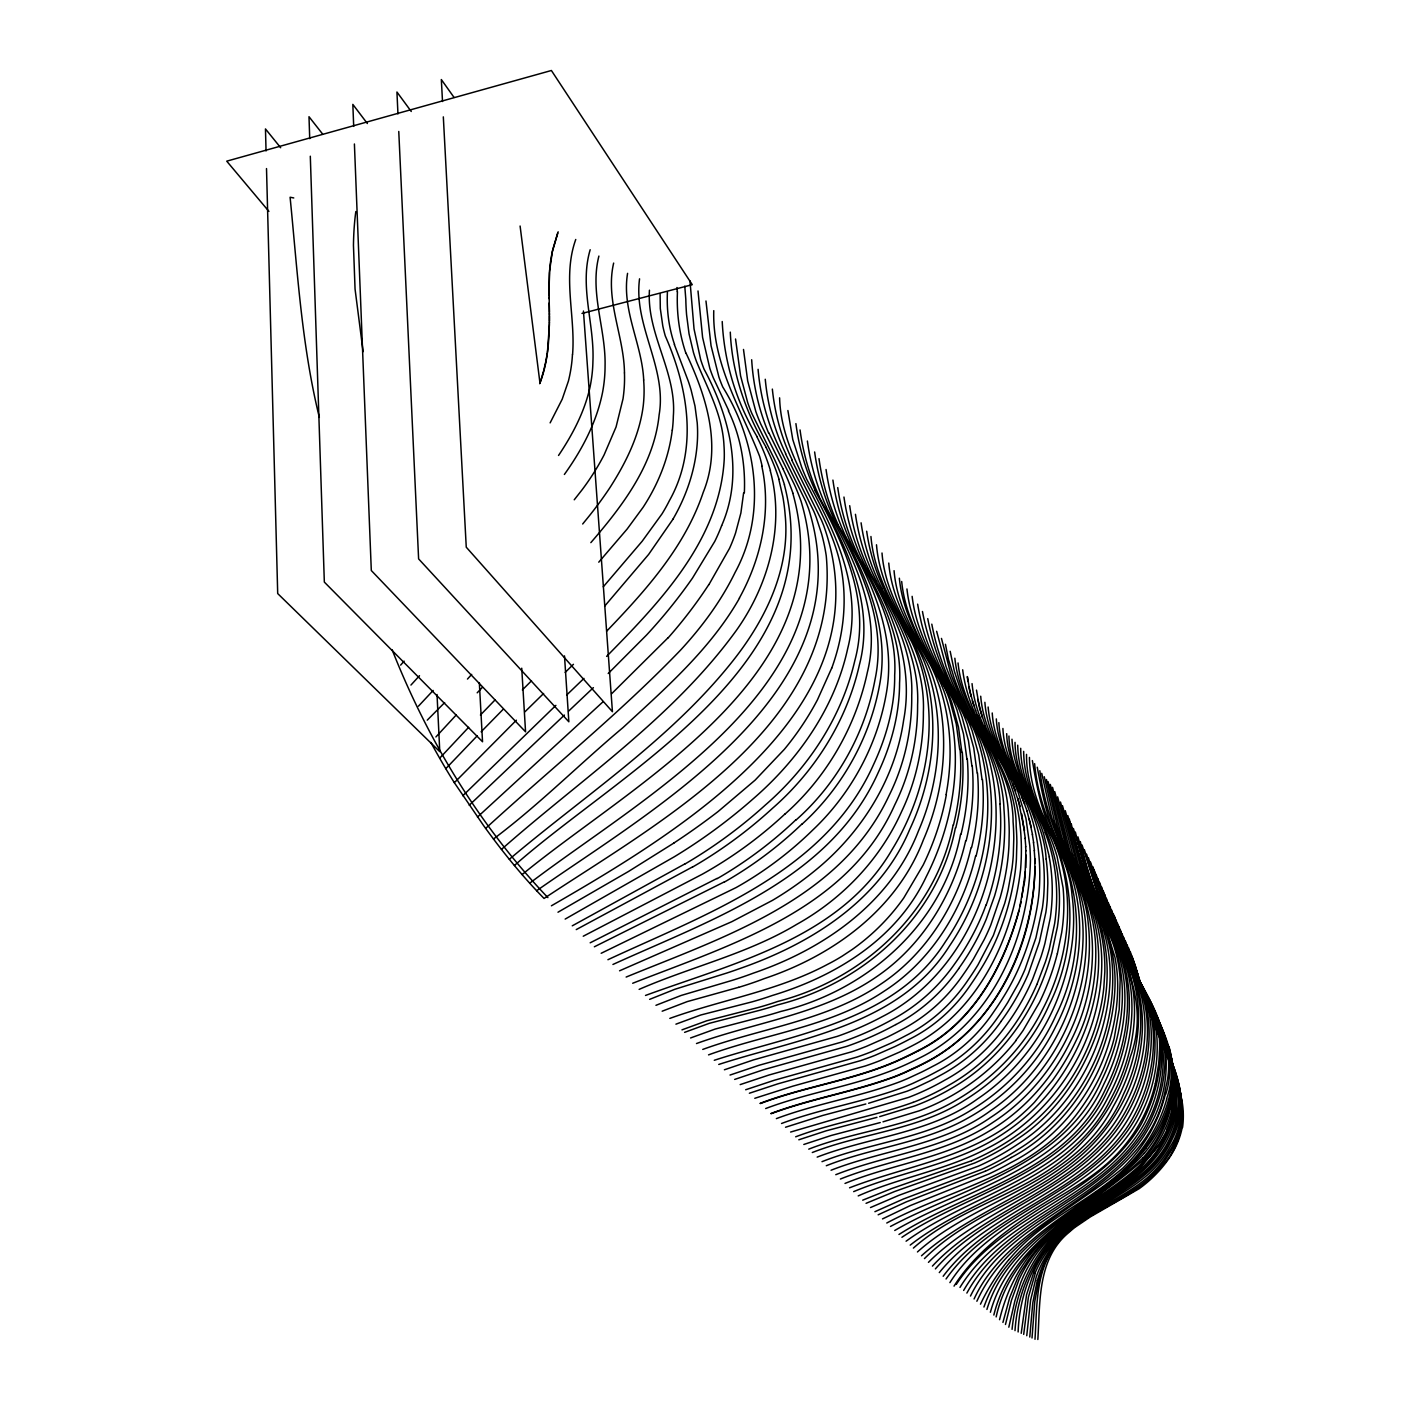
<?xml version="1.0" encoding="UTF-8"?>
<svg xmlns="http://www.w3.org/2000/svg" width="1410" height="1410" viewBox="0 0 1410 1410"><rect width="100%" height="100%" fill="white"/><g stroke="black" fill="none" stroke-linecap="round" stroke-linejoin="round"><path stroke-width="1.5" d="M549.477 320.881L549.459 315.734M549.477 321.744L549.459 323.472M549.442 324.335L547.433 352.2M660.109 294.232L660.303 308.508L662.77 325.851A204.503 165.287 -31.7 0 0 665.291 335.95C687.992 387.715 698.585 448.821 669.362 500.709A153.69 124.344 -38.7 0 1 662.013 513.875L642.167 541.246L603.286 586.789M1025.81 867.643L1025.74 850.671M649.446 290.196C646.485 333.976 676.765 372.064 673.346 416.091A167.208 134.567 -38.8 0 1 672.306 430.191M572.583 354.333C575.597 316.051 562.29 276.818 575.756 239.471M1037.831 1339.5C1040.245 1302.646 1037.108 1258.372 1068.991 1232.375A105.292 100.322 -45.1 0 1 1074.843 1227.423L1090.318 1216.9L1139.157 1188.683A123.428 114.192 -38.2 0 0 1150.507 1179.465C1165.612 1165.629 1178.302 1147.952 1182.179 1127.506M1034.993 1339.306C1036.791 1312.023 1035.645 1283.259 1047.701 1258.002A68.35 64.772 -45.1 0 1 1050.873 1252.221C1071.036 1219.227 1110.463 1208.159 1140.267 1186.533A112.465 104.199 -38.2 0 0 1160.553 1167.462C1191.45 1136.848 1185.211 1091.164 1167.956 1055.949M1032.014 1338.002L1034.799 1301.324L1038.923 1279.628M549.442 272.359L549.054 295.307M549.512 271.513L552.332 251.667L558.166 231.804M1029.758 1337.033L1032.79 1302.893L1037.266 1280.474M1025.37 871.574L1021.845 897.253M1018.126 1331.974C1019.624 1290.767 1036.632 1249.436 1070.313 1224.373C1102.779 1196.367 1148.498 1181.263 1168.573 1140.849A98.013 90.874 -38.1 0 0 1177.262 1114.764C1182.585 1086.969 1172.221 1059.333 1160.042 1034.781M1026.744 1335.711L1030.622 1300.055L1036.28 1276.79A105.873 100.833 -45.2 0 1 1058.011 1239.972C1082.88 1210.785 1120.968 1198.659 1149.115 1173.508A99.793 92.567 -38.1 0 0 1157.892 1164.413A101.978 94.558 -38.1 0 0 1170.141 1146.876C1187.608 1119.258 1182.514 1084.872 1169.436 1056.813C1153.063 1023.078 1140.179 987.811 1130.291 951.644M743.599 493.024L740.885 512.993L735.597 532.892A157.18 128.803 -38.5 0 1 729.481 548.455L708.913 584.621M1021.21 1333.314L1026.551 1294.821L1034.499 1270.022A95.439 90.733 -45.7 0 1 1038.677 1261.738L1042.536 1255.411A125.913 120.203 -45.7 0 1 1062.805 1231.811C1093.42 1201.743 1138.575 1188.93 1163.303 1152.552A98.083 90.963 -38.1 0 0 1175.587 1127.013C1184.788 1100.435 1177.068 1071.97 1165.7 1047.436M1023.695 1334.406L1028.401 1297.182L1035.31 1273.071M1015.006 1330.635C1017.826 1286.925 1038.412 1244.307 1075.248 1219.527C1107.167 1194.852 1147.987 1177.385 1167.128 1139.703A99.687 92.39 -38.1 0 0 1176.663 1110.269L1177.385 1088.449L1172.556 1064.832L1166.158 1047.33L1143.721 997.769L1125.48 941.193M1012.063 1329.348C1016.24 1286.361 1036.685 1244.237 1073.186 1219.809C1102.444 1198.271 1137.077 1181.88 1158.28 1151.212A100.163 92.796 -38.2 0 0 1163.92 1142.17A103.265 95.633 -38.2 0 0 1175.482 1109.723L1176.61 1087.092L1171.728 1062.558L1161.946 1035.24L1141.783 993.38L1123.752 937.438M639.558 278.81C633.301 325.587 667.194 367.64 659.122 414.875C654.134 464.648 622.445 506.031 590.843 542.639M547.309 353.082L545.899 361.066M627.573 273.346C621.493 310.006 641.991 343.846 643.7 379.977M1171.34 1093.226C1178.531 1061.413 1164.272 1030.921 1150.014 1003.427M545.723 361.947L543.855 369.966M1005.471 1324.484L1011.463 1300.302L1018.937 1279.786A133.034 127.006 -46.6 0 1 1043.647 1242.651C1069.714 1213.71 1106.198 1197.672 1135.244 1172.309A150.429 138.339 -38.6 0 0 1141.148 1166.828L1159.866 1144.092A98.013 90.786 -38 0 0 1166.088 1132.776A103.706 95.986 -38.2 0 0 1175.834 1089.525A97.96 90.716 -37.9 0 0 1175.411 1080.606L1169.013 1051.437A259.969 238.167 -44.9 0 0 1163.814 1037.707L1160.078 1029.089M1008.82 1327.198L1014.918 1300.76L1020.399 1283.541A124.256 118.51 -46.2 0 1 1041.726 1247.057C1074.349 1207.119 1128.846 1192.032 1158.174 1148.85A99.81 92.461 -38.1 0 0 1164.907 1137.5A103.582 95.898 -38.2 0 0 1175.993 1097.755L1174.988 1076.746L1168.837 1053.464M1155.442 1083.338L1158.544 1064.638A182.172 166.38 -40.4 0 0 1159.39 1052.195C1161.54 1024.347 1149.961 998.157 1136.037 974.804M613.65 263.071C604.996 300.224 624.048 335.968 624.471 372.945M1019.941 905.907L1024.806 880.245L1025.828 854.848M1021.14 901.854C1006.705 960.915 975.262 1022.25 918.65 1050.309A362.582 312.826 -38.6 0 1 904.339 1057.429C858.602 1079.496 807.366 1085.418 760.113 1103.343M598.898 256.056C589.521 292.734 605.912 329.041 605.066 365.842A168.319 133.597 -39.2 0 1 602.616 392.068C596.994 420.691 583.44 447.146 566.873 470.922A250.099 196.448 -39.8 0 1 564.37 474.465M1002.933 1322.421L1009.683 1297.676L1018.143 1276.843A114.51 109.011 -47.1 0 1 1022.109 1269.599L1027.626 1261.086A162.115 155.347 -47.3 0 1 1046.414 1239.055M1165.682 1094.442C1176.68 1060.955 1163.761 1027.203 1147.617 998.033M1170.617 1106.145C1174.988 1089.542 1175.535 1071.723 1170.582 1055.173M1057.394 953.583L1061.695 932.504A198.175 176.127 -39.9 0 0 1063.069 887.736L1057.147 856.786A216.647 192.324 -40.5 0 0 1049.34 834.914C1034.376 799.188 1004.59 768.873 1002.915 728.476M965.691 840.73C953.213 895.139 922.087 946.357 875.222 977.659C821.748 1014.142 756.024 1022.021 696.487 1043.541M971.102 847.533C958.641 901.695 927.798 952.86 881.038 983.951C827.74 1020.417 762.087 1027.872 702.744 1049.428M953.125 824.973C935.87 912.816 862.92 979.492 777.879 1001.417A328.847 280.096 -39.4 0 1 757.505 1007.709L706.762 1020.787L681.964 1029.864M955.398 827.846C938.143 916.659 863.678 983.246 777.809 1004.837A333.042 283.674 -39.3 0 1 759.99 1010.212L709.371 1023.308L684.608 1032.349M960.562 834.315C943.272 923.938 867.538 990.49 780.858 1011.446A359.056 305.265 -38.9 0 1 765.63 1015.887L715.24 1029.036L690.565 1037.971M975.561 856.064C962.748 910.014 931.305 960.827 884.193 991.159C831.442 1026.498 766.917 1033.565 708.543 1054.874M1170.617 1109.265C1179.306 1082.122 1172.344 1053.411 1160.501 1028.472M1019.078 910.49C1004.043 966.537 972.777 1023.995 918.862 1050.556M1166.528 1098.989C1181.809 1056.936 1157.575 1017.227 1138.91 981.219M590.173 249.729C579.246 286.653 594.562 324.053 592.923 361.383A163.296 129.368 -39.2 0 1 589.874 387.82C584.304 412.266 572.442 434.791 558.536 455.465M543.625 370.848L541.299 378.867M999.549 1319.689C1007.004 1289.092 1021.704 1259.888 1045.321 1238.614A267.442 259.916 -50.7 0 1 1052.706 1231.723C1079.055 1206.731 1112.296 1190.639 1138.945 1166.088A114.545 105.838 -38.4 0 0 1173.349 1103.131L1175.059 1088.643L1174.53 1074.367A102.014 94.382 -38 0 0 1173.12 1066.013L1170.564 1056.231M996.147 1316.922C1012.838 1240.87 1089.066 1208.211 1141.783 1161.17A116.995 108.059 -38.6 0 0 1170.265 1109.194M541.017 379.766L539.836 383.326M539.695 383.714C554.201 346.578 547.256 306.446 549.812 267.794A168.9 134.69 -34 0 1 552.896 249.147L557.62 233.285M993.838 1315.054C1012.468 1238.385 1091.358 1208.017 1142.84 1157.945M721.638 525.648C744.374 473.707 729.622 416.62 704.013 369.067A211.712 172.143 -31.1 0 1 700.594 359.374L694.037 328.953L689.984 280.854M990.384 1312.269C1011.693 1234.437 1094.671 1207.788 1144.409 1153.133M986.013 904.973L984.286 909.591A225.741 197.118 -40.6 0 1 954.729 963.806C938.461 987.123 916.8 1006.546 891.684 1019.871A282.793 245.04 -39.4 0 1 842.44 1041.849L758.933 1065.308L730.027 1075.054M831.706 668.093L817.465 699.783A255.756 212.804 -39.8 0 1 784.348 749.345L755.143 780.1L718.113 811.525A584.798 464.701 -39.7 0 1 674.05 842.898M986.912 1309.449C1010.899 1230.648 1098.443 1207.824 1145.977 1148.304M1036.914 984.427L1045.321 962.166A267.548 235.558 -41.3 0 0 1049.269 948.912L1054.645 923.532A206.635 183.194 -40.2 0 0 1045.18 832.605M983.933 1307.035C1007.181 1240.201 1075.83 1213.058 1125.057 1169.806C1157.61 1139.245 1181.21 1092.151 1169.101 1046.995M976.866 1301.254C1005.594 1237.892 1072.516 1210.238 1122.871 1168.097A147.997 135.924 -39.3 0 0 1165.277 1094.371M974.081 1298.98C1015.923 1208.053 1148.198 1193.618 1165.788 1087.269C1174.724 1054.521 1161.329 1022.373 1145.502 994.314C1125.303 957.69 1109.265 918.915 1097.967 878.641M970.485 1296.037C1008.432 1218.91 1107.062 1201.866 1148.427 1128.441C1173.314 1087.075 1171.745 1034.411 1145.942 993.927M550.129 422.877L562.202 399.206L568.406 381.105A159.788 126.142 -39.3 0 0 572.46 354.351M739.492 598.175C710.481 649.111 665.643 688.221 623.061 727.525C579.351 764.167 539.149 804.74 493.482 839.003M673.204 518.898L648.635 554.412L604.626 606.177M954.041 1286.131C973.534 1255.253 1002.862 1232.446 1033.178 1212.864A462.286 452.381 -78.7 0 1 1044.405 1205.673C1071.653 1188.965 1100.646 1173.543 1121.743 1148.903A145.688 133.58 -39.3 0 0 1155.336 1083.338M966.872 1293.076C1006.899 1219.632 1100.117 1201.144 1144.215 1132.124C1167.163 1093.508 1173.86 1042.536 1150.137 1002.704M963.647 1290.432C1006.934 1215.085 1107.872 1198.623 1148.022 1121.567C1169.648 1079.39 1168.59 1027.537 1142.787 987.476M959.981 1287.418C1004.731 1214.31 1103.554 1198.341 1144.691 1123.03C1165.383 1082.704 1169.613 1031.803 1145.043 992.164M949.899 1282.607C997.822 1207.348 1104.999 1193.759 1142.928 1110.252C1162.598 1068.586 1163.038 1017.086 1137.5 977.782M1053.393 1247.762C1075.601 1215.596 1115.38 1204.845 1144.973 1181.615A99.617 92.443 -38.1 0 0 1154.79 1172.556A102.507 95.087 -38.2 0 0 1168.396 1155.107C1202.36 1106.991 1164.836 1055.385 1148.745 1009.084M958.712 968.617C942.567 991.953 921.012 1011.428 895.843 1024.577M1001.047 1021.474C985.326 1043.735 964.634 1062.417 940.558 1075.231A278.863 244.547 -39.4 0 1 929.842 1080.941L916.518 1087.269A220.788 195.126 -40 0 1 906.859 1091.287L868.613 1103.255M956.28 1284.387C1002.51 1213.658 1098.46 1197.495 1141.113 1124.352C1161.399 1086.599 1168.819 1038.342 1148.568 999.056M946.057 1278.976C997.346 1206.026 1104.841 1190.921 1141.747 1105.599C1160.166 1064.321 1160.465 1014.072 1136.019 975.156M574.24 499.792L581.872 490.081A213.262 169.006 -39.5 0 0 604.115 454.866L616.064 426.966L623.009 398.854A169.059 134.673 -39.1 0 0 624.454 372.945M582.683 523.991L587.635 517.911A326.538 255.774 -40 0 0 609.913 487.666C625.881 462.709 639.576 435.32 643.26 405.587A161.198 128.997 -38.9 0 0 643.63 380.013M943.167 1276.262C992.429 1210.503 1084.361 1193.829 1129.216 1124.122C1150.049 1090.318 1159.002 1048.247 1149.961 1009.26A119.022 109.081 -38 0 0 1147.458 1000.871L1136.742 976.918M1008.926 1259.606L1014.759 1252.979A175.087 167.631 -49.4 0 1 1023.66 1243.955C1052.618 1216.266 1089.842 1199.469 1119.84 1173.085A146.552 134.655 -39.2 0 0 1166.757 1099.042M400.634 665.115L404.124 661.149M598.757 562.185L627.133 529.05L643.066 507.353A178.964 143.855 -39 0 0 672.253 430.191M939.289 1272.595C991.776 1208 1086.511 1191.097 1129.304 1117.143C1148.515 1083.497 1156.834 1042.554 1147.405 1004.555A123.463 113.064 -38.2 0 0 1144.849 996.147L1132.124 968.617M471.698 674.385L467.468 679.074M668.093 637.725L611.57 693.79M419.493 675.707L410.945 685.066M435.901 736.954L456.294 714.905M433.17 690.442L418.435 706.198M439.673 758.192L468.631 727.331M935.376 1268.894C989.855 1206.608 1084.096 1189.282 1126.572 1114.852C1146.259 1080.518 1155.037 1038.606 1144.849 999.813A128.398 117.471 -38.4 0 0 1142.206 991.406A140.595 128.557 -38.9 0 0 1140.302 986.454C1116.103 939.977 1091.393 893.411 1080.307 841.541M445.789 768.679L477.303 735.738M477.179 692.821L482.449 687.287M480.422 715.029L495.298 699.677M785.546 453.844L813.923 511.548A268.111 222.639 -40.4 0 1 816.214 517.329L821.642 534.002A239.735 199.356 -39.9 0 1 826.26 555.945C841.558 723.947 661.554 820.514 544.066 898.452A849.102 242.044 73.9 0 1 501.466 849.437A900.743 254.047 73.7 0 1 483.542 825.502L454.355 782.691L516.395 720.193M481.127 731.808L502.965 709.53M606.793 631.046C645.815 590.402 685.048 546.745 703.237 492.319C722.255 445.56 706.322 396.316 686.088 353.258M427.265 720.14L444.661 702.603M932.415 1266.11C989.362 1204.633 1086.053 1186.885 1126.854 1109.035C1145.731 1073.979 1153.768 1031.538 1141.906 992.852A131.87 120.573 -38.5 0 0 1140.214 987.828M522.37 689.931L531.482 680.818M462.797 795.751L555.892 705.37M606.617 656.39C660.25 601.841 719.964 539.748 724.246 458.867A163.014 132.663 -38.5 0 0 723.982 445.525C722.59 415.633 707.961 389.107 696.716 362.106A213.826 173.624 -31.1 0 1 693.456 352.482L689.049 333.87L686.582 314.712A338.717 275.62 -28.7 0 1 685.806 299.237L684.766 286.107M1060.602 1235.424C1086.916 1207.947 1124.334 1195.151 1151.512 1168.819A95.686 88.795 -38 0 0 1159.584 1159.725A99.652 92.408 -38.1 0 0 1172.521 1138.416C1187.079 1109.776 1179.412 1076.676 1166.299 1049.216C1149.978 1015.782 1136.883 980.884 1127.207 944.947M524.978 711.75L543.608 693.491M1046.361 1239.002C1073.362 1211.049 1109.247 1194.323 1137.993 1168.502M573.447 664.304L565.146 672.447M917.452 1251.957C977.888 1197.601 1073.186 1184.418 1113.072 1106.815C1136.495 1065.96 1147.352 1014.883 1129.974 969.728A169.958 154.712 -40 0 0 1125.726 959.946C1103.025 919.831 1086.158 876.897 1075.354 832.041M928.45 1262.355C987.282 1203.047 1084.008 1185.246 1124.228 1106.656C1143.105 1071.917 1150.807 1030.023 1140.249 991.459A131.553 120.185 -38.5 0 0 1137.535 983.034A148.649 135.695 -39.2 0 0 1134.891 976.407C1107.925 928.097 1081.893 878.871 1071.283 823.792M583.969 678.404L566.82 694.883M469.23 805.269L564.423 715.064M608.203 673.539L646.467 635.117A428.693 338.03 -40.3 0 0 692.522 578.047L714.764 541.405A171.438 139.837 -38.7 0 0 721.638 525.648M802.308 823.916C841.84 787.943 869.424 738.787 879.329 686.282C890.644 628.578 865.722 573.958 838.139 524.978M593.399 687.657L568.565 711.169M924.466 1258.584C962.977 1220.179 1015.923 1202.801 1059.862 1172.098A215.889 195.303 -39.9 0 0 1082.263 1154.402C1128.088 1113.6 1153.873 1047.101 1137.5 986.647A135.677 123.833 -38.6 0 0 1134.715 978.205M795.804 820.215C836.976 783.925 865.123 733.411 875.028 679.514C887.401 621.493 860.223 567.261 833.469 517.84M784.894 814.152C826.63 777.262 855.799 726.661 867.379 672.235C882.008 613.315 853.226 557.796 826.366 507.441M602.704 702.074L477.479 817.06M921.505 1255.781C985.061 1198.288 1087.886 1180.628 1123.47 1094.283C1140.972 1057.429 1147.194 1013.543 1132.618 974.645A196.325 178.629 -41.1 0 0 1125.268 958.342L1118.271 945.07M913.38 1248.097C964.035 1202.941 1037.513 1191.891 1083.796 1140.408C1106.251 1117.178 1121.814 1087.797 1130.362 1056.742C1153.521 993.803 1113.019 940.153 1088.326 886.044A320.423 287.146 -20.7 0 1 1084.219 874.641L1067.811 815.614M485.639 828.41C550.534 768.996 619.413 713.654 680.484 650.186C702.039 626.851 721.18 600.977 735.139 572.354C767.146 513.469 756.976 442.176 722.713 386.904A213.086 173.853 -30.8 0 1 718.906 377.034L711.045 345.679L705.969 300.982M501.466 849.402C581.396 778.831 672.729 718.095 736.09 630.781C768.644 585.256 785.159 525.771 770.265 470.781M910.208 1245.118C974.645 1194.728 1070.384 1179.465 1110.111 1100.276C1131.666 1060.902 1141.941 1013.103 1128.423 969.322A132.311 120.484 -38.4 0 0 1125.374 960.915L1116.773 943.149M509.327 859.307C584.709 795.504 669.133 740.444 731.473 662.629C764.731 621.193 790.605 569.517 785.159 514.932A238.501 196.096 -39.7 0 0 782.814 496.567L778.813 479.277M514.421 865.493C623.238 769.226 831.089 663.74 784.365 484.793M906.084 1241.205C972.407 1193.071 1068.145 1177.015 1107.996 1097.438C1129.71 1057.306 1139.245 1008.696 1125.603 964.334A130.161 118.44 -38.3 0 0 1122.501 955.927L1113.759 938.143M522.123 874.588C635.082 781.581 843.568 674.332 792.79 493.165M529.737 883.206C646.08 794.57 855.218 682.757 801.127 501.466A292.029 241.163 -40.9 0 0 794.077 483.93L768.943 433.011M901.924 1237.275C971.226 1190.957 1069.555 1173.455 1107.802 1090.388C1127.894 1050.415 1136.337 1002.721 1122.642 959.346A132.699 120.643 -38.3 0 0 1119.487 950.922L1109.758 931.534M536.646 890.715C656.514 806.626 865.458 690.23 808.688 509.028A271.39 224.807 -40.5 0 0 805.48 500.867L779.254 447.481A317.585 261.767 -28 0 1 758.087 369.332M898.963 1234.473C969.216 1189.723 1067.44 1172.274 1105.528 1089.049C1126.22 1048.494 1134.645 999.849 1120.545 955.804A134.303 122.035 -38.4 0 0 1117.355 947.361L1107.52 927.956M674.068 842.933L628.508 871.468L557.99 912.217M894.733 1230.489C967.419 1188.225 1066.207 1168.784 1103.854 1084.131C1124.158 1043.382 1131.913 994.649 1117.566 950.728A136.682 124.08 -38.5 0 0 1114.288 942.303L1083.638 879.399A313.478 280.625 -21.2 0 1 1078.157 864.207L1062.47 805.621M551.398 905.802C679.32 831.812 888.459 707.15 823.687 525.56A277.77 231.064 -40.6 0 0 821.325 519.814L791.803 460.153M1011.358 1157.487C1073.451 1124.264 1112.649 1055.826 1115.01 986.119A164.935 149.09 -39.4 0 0 1114.341 967.084A168.195 151.998 -39.6 0 0 1108.401 937.826A164.071 148.297 -39.4 0 0 1101.774 920.695L1073.239 868.542A253.183 226.164 -23.8 0 1 1068.005 857.262L1057.659 827.229L1046.449 779.536M890.486 1226.453C965.497 1186.603 1065.096 1165.365 1102.179 1079.161C1121.99 1038.218 1129.375 989.397 1114.57 945.634A141.035 127.905 -38.6 0 0 1111.221 937.192L1098.46 912.957M685.26 863.696L572.266 925.824M692.504 866.938L576.249 929.595M717.038 878.412L590.173 942.814M724.282 881.902L594.35 946.797M565.163 919.091L674.191 856.839A452.363 366.917 -40 0 0 752.817 799.135C798.236 759.937 834.861 707.802 847.692 648.547C863.273 588.146 834.632 531.112 806.837 479.506A399.982 331.456 -25.9 0 1 801.726 467.362L792.773 439.532L787.89 410.521M886.767 1223.016C952.067 1188.084 1034.887 1173.878 1080.201 1109.441A204.203 184.199 -40.7 0 0 1104.435 1066.736L1110.675 1050.415A179.863 162.714 -40.2 0 0 1114.235 1038.077L1119.205 1009.56L1120.157 980.161A152.703 138.339 -39 0 0 1114.182 946.974A145.195 131.606 -38.8 0 0 1109.229 934.019L1085.77 889.322L1076.517 868.895A309.548 276.554 -21.6 0 1 1069.644 849.86L1054.768 791.68M882.519 1218.91L910.508 1205.497L988.939 1173.966A276.413 246.627 -39.7 0 0 1010.794 1162.668C1074.173 1130.344 1115.345 1061.853 1117.619 991.248A169.852 153.602 -39.6 0 0 1114.975 957.408L1106.357 929.278L1092.803 903.493M583.246 936.222L702.303 874.2A354.703 293.227 -40 0 0 784.841 814.099M878.166 1214.803L906.348 1201.849L985.185 1171.252M874.905 1211.701L903.228 1199.082L982.329 1169.137A251.72 225.106 -40 0 0 1018.496 1149.168C1082.739 1109.67 1120.844 1030.569 1111.292 955.716A171.526 154.906 -39.7 0 0 1099.465 916.747L1091.005 900.514M601.171 953.283L736.073 887.595A307.856 257.448 -39.9 0 0 812.883 829.908C850.424 794.394 876.544 746.771 885.85 695.923C896.83 639.47 874.077 585.115 846.106 537.386M607.922 959.716C707.009 913.592 825.308 872.12 873.477 764.713C886.538 736.778 894.962 706.304 894.68 675.302C897.359 629.442 875.416 588.428 853.966 549.688A326.098 274.192 -26.7 0 1 832.905 480.087M612.927 964.475C711.874 919.355 830.402 879.523 878.324 772.327C891.384 744.445 899.527 713.989 899.562 683.074C902.259 637.426 881.003 596.236 859.272 557.778M870.499 1207.542L898.998 1195.292L978.469 1166.105A240.493 215.237 -40.1 0 0 1018.038 1144.056C1073.856 1108.313 1108.56 1043.03 1110.146 977.112A170.751 154.078 -39.6 0 0 1109.212 958.007A176.109 158.854 -39.8 0 0 1100.611 921.646A174.206 157.144 -39.7 0 0 1096.363 911.442L1075.707 872.561A287.217 256.356 -22.6 0 1 1061.977 838.122L1048.106 781.634M619.572 970.803L731.755 921.717L772.363 900.426A294.267 247.807 -39.8 0 0 815.368 870.305C861.298 832.922 895.139 779.36 903.616 720.281C914.033 665.449 893.147 612.046 865.088 565.939M626.146 977.059C724.088 936.892 840.36 899.721 888.952 795.786C904.462 764.802 912.129 730.045 911.724 695.43C913.557 650.821 891.702 611.358 870.781 573.747A299.061 252.672 -27 0 1 849.701 505.697M632.685 983.264C730.891 944.682 847.604 910.243 894.715 804.934C910.067 774.019 917.751 739.457 917.593 704.982C919.672 659.792 897.976 619.484 876.456 581.502M639.135 989.379C691.182 966.696 747.582 953.918 796.65 924.414C842.369 898.91 880.192 859.377 901.66 811.455C916.394 780.594 923.532 746.313 923.374 712.173C925.224 667.141 903.634 626.957 882.043 589.168M645.516 995.442C734.575 962.783 841.012 937.985 892.336 849.19C928.626 789.97 941.951 713.337 914.508 647.965A237.938 203.498 -40.2 0 0 911.829 642.114L887.577 596.765M649.658 999.355L674.932 989.256L726.608 973.094A385.018 322.925 -39.1 0 0 739.598 968.635C810.027 944.171 879.928 900.972 909.697 829.468C935.306 774.936 941.809 709.107 918.121 652.76A246.891 211.288 -40.5 0 0 914.508 645.004C896.214 610.583 874.2 576.443 870.939 536.505M655.95 1005.312L681.136 995.46L732.654 980.232A350.879 296.065 -39.4 0 0 753.381 973.129C823.828 949.177 890.785 902.664 918.404 831.054C941.563 777.65 946.039 714.429 923.603 660.056A229.143 196.519 -40.1 0 0 920.941 654.24C902.788 619.325 879.646 585.238 876.491 544.789M866.057 1203.329L894.733 1191.485L974.592 1163.038A230.852 206.741 -40.2 0 0 1017.597 1138.928C1054.486 1114.746 1080.606 1077.117 1095.711 1036.139A192.024 172.848 -40.2 0 0 1101.968 930.529M662.171 1011.199L687.269 1001.593L738.646 987.317M675.919 1024.171L700.823 1014.988L751.777 1001.928A306.939 261.784 -39.7 0 0 772.239 995.513C835.636 976.355 896.813 938.884 926.07 877.055C954.552 820.92 965.233 753.451 944.594 692.927A190.949 164.776 -39.2 0 0 940.435 682.493C922.722 646.274 897.394 612.169 894.063 570.662M862.708 1200.174L891.525 1188.612L971.666 1160.73M669.821 1018.408C722.008 999.567 777.915 990.948 827.441 964.422A171.227 148.702 -40.2 0 0 842.264 956.086L851.869 949.723A187.777 162.714 -40.2 0 0 903.792 897.906L923.215 864.947A267.9 229.689 -40.9 0 0 946.357 794.605M858.214 1195.909C895.103 1179.553 935.2 1172.027 972.107 1155.707A226.869 203.04 -40.1 0 0 986.965 1148.498C1055.491 1114.094 1101.633 1039.47 1101.792 962.818A180.498 162.379 -39.8 0 0 1100.611 943.59A186.296 167.526 -40 0 0 1087.48 896.672C1063.246 855.165 1038.8 812.794 1034.64 763.638M853.667 1191.626C903.669 1170.705 959.805 1163.796 1005.207 1132.406A181.15 163.031 -40.5 0 0 1055.314 1084.396C1088.872 1038.747 1107.044 979.545 1094.883 923.233A191.672 172.143 -40.2 0 0 1084.202 891.226C1061.941 854.125 1045.621 813.905 1039.822 770.724M845.013 1183.431C892.019 1164.272 944.171 1158.227 988.181 1131.684C1023.625 1111.133 1051.666 1079.161 1069.873 1042.66C1100.787 984.092 1101.404 908.71 1062.928 853.314M714.288 1060.285C795.857 1033.777 895.385 1021.052 945.493 941.598C985.343 882.907 999.655 805.533 977.042 737.553A175.615 152.985 -38.9 0 0 972.935 727.348L953.618 691.429M840.378 1179.042C890.873 1158.826 947.59 1153.398 993.398 1122.078C1030.516 1097.896 1058.663 1061.307 1074.966 1020.311C1087.022 989.467 1091.939 955.592 1088.168 922.651C1082.757 861.087 1025.634 817.536 1026.533 754.385M849.56 1187.802C908.34 1164.942 976.037 1156.976 1024.101 1112.331A159.735 144.102 -40.5 0 0 1034.447 1102.303L1052.495 1080.395A242.661 216.417 -41 0 0 1076.094 1040.615C1090.476 1011.64 1096.645 978.981 1095.693 946.744A179.475 161.198 -39.7 0 0 1094.09 929.683L1093.032 923.409A190.526 170.98 -40.1 0 0 1082.598 889.358C1061.818 844.026 1024.083 803.841 1023.66 751.389M718.747 1064.462C800.087 1038.077 899.421 1025.528 949.335 946.216C989.15 887.718 1003.268 810.503 980.831 742.735A176.038 153.514 -38.9 0 0 976.725 732.565L957.443 696.716M835.777 1174.689C886.872 1154.42 944.471 1149.626 990.578 1117.478C1027.855 1093.261 1056.019 1056.513 1071.864 1015.165C1083.832 984.215 1088.908 950.287 1084.96 917.258C1082.087 893.64 1073.362 871.098 1061.289 850.723C1044.105 823.669 1037.513 791.733 1032.367 760.572M831.054 1170.23C883.806 1149.591 943.625 1145.272 990.455 1110.798C1027.026 1086.017 1054.222 1049.005 1069.485 1007.762C1081.629 974.874 1086.581 938.743 1080.483 904.039C1072.358 846.053 1018.637 805.004 1017.72 745.185M826.295 1165.735C872.931 1147.158 924.819 1142.964 968.793 1117.548C1005.806 1096.716 1036.879 1065.061 1055.579 1026.797C1086.105 968.37 1090.053 893.711 1053.217 836.994M821.995 1161.664C871.151 1142.276 926.335 1138.575 971.719 1109.758C1008.414 1087.515 1038.483 1054.363 1056.037 1015.13C1087.533 952.014 1082.845 873.707 1041.073 816.267M817.165 1157.116C870.146 1136.619 930.318 1133.305 977.482 1098.954C1014.847 1073.838 1043.647 1036.755 1059.157 994.543C1070.913 963.118 1076.711 928.855 1072.023 895.403C1067.758 837.417 1014.495 797.179 1011.992 739.21M724.405 1069.785L753.416 1059.932L837.293 1036.368A283.199 245.093 -39.4 0 0 882.378 1016.592C941.052 986.7 979.104 925.753 991.547 862.285C997.681 830.19 997.98 796.721 990.349 764.854C983.457 733.729 962.219 708.877 951.027 679.479A422.648 363.762 -22.2 0 1 945.987 666.401L936.645 631.31M913.151 1102.338C874.729 1116.297 833.927 1122.325 795.663 1136.812M812.301 1152.516C862.215 1133.005 918.404 1129.956 964.299 1100.399C1001.276 1077.716 1031.803 1044.281 1049.357 1004.484C1080.43 941.809 1076.57 864.171 1035.451 806.802M808.741 1149.15C856.557 1130.397 909.996 1127.313 954.887 1100.946C991.812 1079.725 1023.272 1048.335 1042.272 1010.036C1073.045 951.75 1078.668 877.743 1043.083 820.074M734.663 1079.426L763.48 1069.749L846.705 1046.379A284.238 246.486 -39.3 0 0 895.826 1024.541M740.179 1084.607L768.891 1075.037L851.781 1051.772A268.429 233.531 -39.5 0 0 866.709 1046.238L886.573 1037.443A304.86 263.952 -39.2 0 0 900.778 1030.146C926 1017.227 947.485 997.734 963.418 974.328A251.632 219.431 -40.8 0 0 973.446 959.047L984.198 939.589A216.047 189.293 -40.5 0 0 990.772 925.083L1000.219 897.412A257.977 224.86 -41.1 0 0 1007.48 862.18A234.976 205.331 -40.6 0 0 1008.961 845.048L1009.225 832.341A275.743 240.017 -41.5 0 0 1008.538 815.597C1007.339 781.774 993.098 750.631 975.561 722.343A362.053 313.267 -23.4 0 1 960.756 690.477L954.341 671.195L950.164 651.297M745.661 1089.754L774.249 1080.271L856.804 1057.112A260.374 227.028 -39.6 0 0 871.662 1051.648L891.437 1042.942A318.801 275.814 -39 0 0 905.696 1035.698C930.953 1022.955 952.367 1003.444 968.088 979.985A264.816 230.782 -41 0 0 978.011 964.775L993.345 935.464L1004.695 903.387A281.947 245.34 -41.5 0 0 1008.08 890.027L1012.01 868.243A222.463 194.862 -40.4 0 0 1013.279 855.412L1013.79 838.527A276.695 241.11 -41.6 0 0 1013.085 821.818C1013.05 760.889 960.933 717.637 954.852 658.223M803.806 1144.479L831.16 1135.491L880.245 1122.554M749.38 1093.243L777.897 1083.832L860.223 1060.743A255.333 222.956 -39.6 0 0 875.046 1055.332L894.768 1046.661A328.882 284.379 -38.9 0 0 909.027 1039.452C934.319 1026.868 955.68 1007.339 971.261 983.828A275.232 239.718 -41.1 0 0 981.096 968.67C999.126 939.465 1010.318 906.295 1015.112 872.367A215.871 189.363 -40.3 0 0 1016.398 859.571L1016.874 842.722A277.453 241.974 -41.6 0 0 1016.169 826.066C1016.275 765.225 963.964 722.237 958.042 662.947M798.818 1139.791L826.295 1130.785L876.949 1117.337M790.605 1132.054L908.569 1097.385A230.165 203.357 -39.9 0 0 944.859 1080.113C968.67 1067.211 989.168 1048.635 1005.118 1026.797A221.229 195.708 -40.6 0 0 1032.666 979.051L1041.003 956.72A276.642 243.066 -41.5 0 0 1044.916 943.431L1050.274 917.963A209.702 185.679 -40.2 0 0 1049.199 856.998M754.773 1098.302L792.737 1086.193L865.176 1066.013A248.037 217.052 -39.7 0 0 879.928 1060.655L899.562 1052.072A345.52 298.444 -38.8 0 0 913.856 1044.898C977.835 1011.693 1012.433 939.025 1020.558 869.811C1023.889 829.82 1017.615 787.961 995.795 753.645C980.461 727.736 966.361 700.065 962.678 669.785M785.529 1127.242L822.647 1115.486L865.828 1103.995M781.528 1123.488C821.695 1108.366 864.559 1101.986 904.674 1086.793A230.412 203.199 -39.9 0 0 912.904 1083.338L926.282 1077.046A298.039 260.48 -39.2 0 0 937.139 1071.353C961.514 1058.716 982.277 1039.84 997.839 1017.28A254.417 223.661 -41 0 0 1007.745 1002.422L1018.425 983.475A213.544 188.746 -40.5 0 0 1024.999 969.34L1035.927 937.809L1042.395 907.934A194.774 172.373 -39.9 0 0 1043.788 895.368C1045.903 864.295 1041.602 832.358 1028.419 803.964C1012.221 770.882 987.599 740.356 984.885 702.303M760.36 1103.572C807.595 1085.647 858.831 1079.725 904.55 1057.676A363.445 313.531 -38.6 0 0 918.862 1050.556M776.364 1118.623C816.707 1103.484 859.695 1096.892 900.003 1081.717A238.378 209.79 -39.8 0 0 908.269 1078.28L921.682 1072.041A327.296 284.644 -39 0 0 932.75 1066.33C957.461 1053.922 978.364 1034.817 993.715 1011.869A277.224 242.714 -41.2 0 0 1003.479 996.976C1021.404 968.247 1032.684 935.623 1037.919 902.241A193.258 170.857 -39.8 0 0 1039.293 889.639C1041.267 858.478 1037.284 826.401 1024.065 797.884C1007.657 764.943 983.687 734.187 980.708 696.223M770.917 1113.495C811.455 1098.337 854.566 1091.534 895.068 1076.376A250.081 219.519 -39.6 0 0 903.352 1072.957L916.853 1066.736A360.978 312.192 -38.6 0 0 928.097 1061.043C996.923 1024.312 1033.371 942.691 1035.028 866.974M771.147 1113.724C811.684 1098.566 854.777 1091.763 895.279 1076.606A252.02 221.176 -39.6 0 0 903.581 1073.186L917.064 1066.982A357.065 308.966 -38.7 0 0 928.309 1061.272C999.179 1022.955 1037.037 937.262 1034.781 858.708M765.665 1108.542C812.706 1090.758 863.678 1084.748 909.274 1063.017A366.018 316.016 -38.6 0 0 924.29 1055.579C993.592 1018.672 1029.124 935.658 1030.428 859.765A272.553 238.643 -41.6 0 0 1029.793 845.771L1025.934 818.417L1018.09 792.208A179.828 158.449 -39.1 0 0 1012.539 779.906C995.583 749.556 975.385 719.188 972.054 683.621M879.699 1116.614L914.579 1105.969A211.888 187.971 -40.1 0 0 951.873 1088.15C989.785 1066.383 1019.553 1031.803 1037.619 992.182A248.336 219.29 -41 0 0 1051.948 952.349L1057.377 927.022A201.648 178.964 -40 0 0 1058.663 882.114L1057.729 874.182A210.883 187.036 -40.3 0 0 1045.145 829.08C1030.005 793.46 1000.818 762.916 998.879 722.643M581.995 313.443L692.257 284.679L551.398 70.5L226.728 161.163L268.905 211.394M882.995 1121.831L919.109 1110.851A199.603 177.537 -40.3 0 0 1015.87 1040.774M293.756 197.946L290.09 197.241C297.439 270.914 301.652 345.256 319.347 417.43M547.891 897.624C480.123 826.489 428.146 741.008 392.139 649.781M280.678 147.733L265.468 128.927L266.049 150.958M322.537 133.95L309.001 116.713L309.724 138.656M367.358 123.534L352.835 104.393L353.699 126.389M411.244 111.478L396.933 92.02L397.955 113.928M454.02 97.396L441.33 79.542L442.511 101.502M1070.966 866.498C1051.102 836.941 1043.594 801.638 1037.249 767.199M1072.129 868.348L1086.088 891.966M1034.217 804.705C1021.615 783.749 1009.313 761.1 1008.943 736.02M1039.311 813.359L1040.598 815.544M1004.184 763.621L1007.057 768.468M1050.697 832.623L1051.966 834.808M1006.846 768.186L1009.701 773.05M1080.025 881.497L1069.908 863.114A227.169 202.934 -24.8 0 1 1064.673 851.816L1054.627 822.012L1044.246 776.716M1061.677 851.147C1044.88 822.576 1029.688 791.274 1029.441 757.417M1050.327 831.918C1035.24 806.397 1020.805 778.69 1020.699 748.305M1041.884 817.747C1026.885 791.433 1007.392 765.207 1006.705 733.676M997.857 755.654L992.376 746.154M997.645 755.372L1003.162 764.89M1001.558 759.038L1004.396 763.903M1091.516 901.342L1087.639 894.539M1080.465 882.501L1090.741 902.083A179.511 161.621 -39.8 0 1 1097.421 919.39A184.71 166.257 -40 0 1 1104.823 971.966L1103.818 987.67A220.119 197.435 -41 0 1 1102.197 999.619C1092.715 1053.288 1062.135 1103.73 1017.28 1135.05A224.807 201.401 -40.2 0 1 971.649 1160.712M1009.507 772.768L1012.327 777.65M995.196 751.054L990.243 742.312M1000.324 759.972L1005.753 769.56M1038.43 811.684C1026.11 790.534 1015.2 767.34 1015.024 742.365M1097.773 912.094L1082.157 882.96L1070.913 856.734A300.418 268.341 -22 0 1 1065.889 841.417L1052.53 787.326M1090.741 899.862L1079.003 877.901A310.059 276.677 -21.7 0 1 1065.096 843.621M1106.11 925.013L1107.114 926.811M1105.228 924.449L1089.93 896.372L1079.725 874.2A312.35 279.268 -21.4 0 1 1072.798 855.2M1109.282 930.071L1095.834 904.85L1086.035 882.73A315.84 282.899 -21 0 1 1081.258 869.441L1065.273 810.697M1001.752 759.32L992.763 742.665M1113.6 937.174C1091.34 901.008 1079.637 860.012 1069.326 819.192M1116.579 941.598L1117.548 943.361M1114.358 937.967C1094.231 904.198 1083.99 865.987 1073.415 828.463M1114.587 938.972L1116.491 942.162M1114.534 938.602L1095.993 907L1082.157 877.584A313.425 280.414 -21.2 0 1 1075.953 860.488L1060.479 802.008M1012.116 777.368L1014.883 782.303M948.683 684.59L968.071 720.616A177.537 154.448 -38.9 0 1 972.177 730.856L978.646 754.632L982.047 779.624M1121.479 950.023C1100.505 915.09 1088.732 875.874 1077.945 836.853M1115.574 940.752L1116.42 942.321M1125.515 956.738L1103.043 910.508L1082.052 845.013M1121.443 950.463L1129.058 965.11A176.391 160.722 -40.3 0 1 1134.733 978.205M1126.449 958.042L1104.189 911.424L1084.343 849.631M1126.273 958.43L1131.172 966.837M1149.767 1003.973C1125.233 955.592 1098.901 907.635 1086.634 854.196M1131.366 966.379L1138.082 979.897M1127.224 960.192L1133.851 971.702M988.181 738.47L990.455 742.612M1134.133 971.102L1135.05 972.847M1133.235 969.886L1124.193 948.93L1111.626 910.067M1135.103 973.393L1111.468 924.872L1090.529 862.092M1133.023 969.851L1136.319 976.284M1138.487 978.804L1115.944 933.878L1098.055 882.572M1136.901 976.355L1124.951 951.468L1109.881 906.242M1137.324 977.007L1138.24 978.734M1005.541 769.278L1008.238 774.301M1139.139 980.479C1149.714 1019.113 1168.414 1054.909 1180.434 1092.997M1136.601 976.055L1121.532 943.519L1106.533 898.769M1014.671 782.021L1017.35 786.991M1132.459 967.965L1114.764 930.23L1096.011 874.2M1138.399 979.509L1139.562 981.924M1136.055 975.191L1137.782 978.505M1139.209 981.519L1146.259 995.16M1148.022 1001.805L1121.056 943.854L1101.51 886.872M1147.141 1000.113C1130.573 969.34 1118.271 936.416 1108.383 902.929M1140.567 983.457L1144.902 992.252M1140.196 982.946L1141.36 985.361M1139.298 981.219L1140.461 983.651M997.24 751.178L988.815 734.293M1148.269 1000.025L1168.925 1047.665M1148.057 1003.004L1160.025 1028.049M986.189 734.592L988.392 738.752M1141.871 985.713L1147.141 996.888M1143.14 988.798L1112.666 926.194L1092.785 866.586M1135.473 974.645L1133.781 971.349M1136.372 976.619L1121.391 944.171L1108.877 908.886M1150.119 1007.727L1131.384 967.366L1114.517 916.43M1147.617 998.192L1120.703 943.449L1099.659 882.537M1150.965 1009.401L1159.232 1026.321M1152.657 1015.059L1134.38 974.856L1117.795 923.867M1153.028 1016.786L1153.873 1018.461M1146.665 995.724L1148.004 998.615M1154.349 1018.39L1160.06 1030.164M1147.546 997.469L1149.732 1002.087M984.233 730.68L986.383 734.874M1133.023 970.045L1119.558 938.972L1103.325 891.173M1008.027 774.002L1010.6 779.096M1017.139 786.727L1019.677 791.768M757.011 436.571C736.179 401.621 724.176 362.229 722.22 321.515M1113.354 913.874L1132.847 971.067L1158.121 1022.215L1169.489 1050.626L1173.49 1072.746L1171.41 1097.914A121.542 112.113 -38.5 0 1 1144.409 1153.133M1159.919 1033.794L1136.337 980.038L1118.958 926.599M766.282 447.552C745.802 412.284 732.019 373.209 730.292 332.125M984.444 730.979L980.567 722.784M782.902 468.596L760.924 424.41A263.141 216.347 -29.3 0 1 755.813 411.508L747.688 380.964L743.493 349.451M1165.524 1047.542L1146.594 1003.973L1128.599 947.961M982.558 727.049L977.201 714.764M728.741 410.627L713.407 378.039A211.218 172.038 -31 0 1 709.794 368.239L702.585 337.36L698.003 290.971M1019.483 791.486L1024.717 803.894M1010.388 778.813L1015.676 791.292M1131.12 966.238L1108.842 920.007L1088.326 857.597M1162.651 1037.971L1139.351 987.952L1120.474 930.195M819.175 496.954C846.899 548.155 875.116 605.101 859.36 664.974C846.899 720.475 815.191 771.006 772.468 808.335A379.325 311.839 -40 0 1 692.557 867.062M1159.725 1026.727L1170.37 1054.98M1167.727 1054.416L1150.066 1012.644M814.645 490.01C842.827 542.074 871.38 599.99 854.777 660.814C841.788 716.95 808.67 767.428 765.383 805.004A398.889 326.644 -40 0 1 685.313 863.784M1133.111 971.508L1136.196 977.994A158.907 145.124 -39.7 0 1 1140.232 987.828M1162.704 1036.949L1171.005 1059.298L1174.971 1077.205A99.546 92.161 -38 0 1 1175.446 1082.457A104.164 96.391 -38.2 0 1 1166.916 1129.163M1169.242 1060.197L1150.102 1012.856L1132.494 957.654M1170.124 1060.937L1170.829 1062.611M985.237 725.798L989.009 734.592M979.034 719.082L975.438 710.147M1171.322 1062.787C1184.03 1090.741 1187.132 1124.933 1169.137 1151.6A102.331 94.911 -38.1 0 1 1156.112 1169.084A99.757 92.567 -38.1 0 1 1146.753 1178.161C1117.725 1202.201 1078.791 1213.569 1055.35 1244.413A102.049 97.149 -44.9 0 0 1037.408 1280.509M1021.668 796.35L1027.203 811.367M1012.591 783.696L1020.258 806.502M1168.784 1053.658L1140.602 990.93L1122.096 933.861M1147.458 1005.506L1149.89 1012.274M939.554 686.247L936.187 677.329A211.659 182.172 -39.7 0 0 930.247 664.462C912.288 632.596 891.843 600.484 888.758 563.066M985.431 726.079L979.562 708.261L976.495 690.107M1146.189 1001.928L1148.586 1008.661M975.632 710.446L972.301 700.77M1147.317 1005.03L1139.086 980.338M1146.066 1001.4L1131.543 955.099M674.368 344.586L688.098 380.682A269.751 216.858 -40.4 0 1 691.094 389.988L694.989 406.045L697.21 422.753A172.901 139.801 -38.8 0 1 697.509 438.157A180.092 145.53 -38.9 0 1 673.134 518.88M1170.177 1055.914C1153.75 1010.036 1126.608 968.441 1116.226 920.184M973.993 705.775L969.763 691.217L967.471 676.888M1108.894 907.864L1104.735 894.522M1094.054 869.741L1096.733 878.289M1072.816 855.2L1057.641 796.861M1137.87 975.896L1138.98 979.545M1065.114 843.621L1050.291 784.418M1140.038 982.065L1134.891 964.334M1138.064 975.879L1133.728 961.038M982.329 717.408L977.782 699.448M1101.88 930.547L1099.818 923.374A175.245 157.92 -39.7 0 0 1093.173 906.101L1066.506 857.668A209.667 187.23 -25.4 0 1 1061.272 846.335L1051.455 816.69L1041.743 773.35M1027.009 811.085L1031.098 826.789M1017.949 798.536L1024.488 830.402M971.155 696.328L968.934 686.688M1029.124 818.716L1032.525 834.702M1049.357 856.963L1043.682 833.997A199.868 177.008 -39.9 0 0 1036.086 814.627C1020.258 781.351 994.491 751.23 992.235 712.984M1021.792 814.063L1025.282 838.58M941.457 638.413L950.604 673.257A374.849 323.595 -23.3 0 0 966.978 710.217C984.497 738.734 998.967 769.983 1000.113 804.017M945.44 644.282L948.437 659.369L954.429 678.95A366.142 316.439 -23.4 0 0 970.908 715.751C988.392 744.18 1002.792 775.359 1003.973 809.305A257.255 224.031 -41.1 0 1 994.526 896.09L986.26 919.161A229.072 200.132 -40.6 0 1 958.659 968.582M363.11 351.654L355.056 289.085L353.452 245.428A251.72 78.467 74.7 0 1 355.831 211.535M912.129 596.342C916.8 636.844 939.836 671.089 957.848 706.516A181.749 157.638 -39 0 1 961.972 716.826L968.476 740.761L971.895 765.93M1046.149 859.06C1042.871 802.484 992.711 762.916 988.128 707.009M906.947 588.957C911.212 629.759 934.918 663.951 952.843 699.607A183.952 159.312 -39 0 1 956.985 709.953L963.506 733.976L966.925 759.214M1032.332 834.42L1033.653 842.722M901.695 581.502C905.59 622.586 929.948 656.76 947.802 692.645A186.384 161.181 -39.1 0 1 951.944 703.026L958.483 727.119L961.902 752.447M899.368 578.206C903.087 619.431 927.762 653.57 945.564 689.561A187.777 162.273 -39.1 0 1 949.706 699.959L956.28 724.088L959.681 749.45M967.26 676.571L967.912 681.506M520.096 226.023L539.96 382.974M882.008 553.002C885.004 593.962 909.38 627.926 927.286 663.405A215.642 185.292 -39.7 0 1 929.031 667.283A199.903 171.879 -39.3 0 1 932.856 677.011C950.816 729.939 945.44 789.089 923.338 839.972C896.883 909.38 833.01 955.663 764.432 978.558A330.627 280.167 -39.5 0 1 738.646 987.353M996.324 718.906C998.298 757.276 1024.717 787.15 1040.333 820.567A207.076 183.564 -40.2 0 1 1045.374 832.534M1033.442 842.457L1034.464 850.829M779.607 397.832C781.369 461.863 831.407 509.768 841.682 571.297A212.135 177.448 -39.3 0 1 831.759 668.093M735.544 338.999L740.567 375.8L747.705 402.608A240.722 197.594 -29.9 0 0 751.847 413.465L773.755 457.757A284.379 233.796 -40.7 0 1 784.471 484.74M977.148 773.033L973.746 747.952L967.278 724.105A179.634 156.052 -38.9 0 0 963.153 713.83C947.573 682.563 927.339 652.971 920.36 618.091A258.841 222.692 -26.8 0 1 917.646 604.15M713.76 310.641C712.191 363.939 740.973 408.706 759.567 456.17A196.73 161.322 -39 0 1 762.158 466.234M676.941 287.534L677.258 291.676M583.44 311.028L612.433 711.715L466.252 547.186L443.322 116.871M564.493 655.879L568.847 721.797L418.611 558.889L398.766 131.465M1034.253 850.547L1035.152 863.114M1025.088 838.298L1025.793 846.793M521.735 668.199L525.56 731.825L371.306 570.521L354.404 143.979M479.329 682.634L482.537 741.766L324.335 582.083L310.306 156.21M437.029 694.513L439.779 751.653L277.7 593.557L266.508 168.565M1025.581 846.511L1025.934 850.953M549.23 302.956L549.424 312.315M549.089 297.017L549.125 298.708M549.424 313.179L549.459 314.888M454.355 782.709A485.657 149.83 75 0 1 430.896 742.453M761.841 466.34A208.627 170.945 -39.2 0 1 739.351 598.104M1039.117 1279.663A99.317 94.523 -44.7 0 1 1053.182 1247.639M1180.135 1093.085A90.733 84.406 -38.2 0 1 1182.549 1127.524M1035.081 1272.983A111.513 106.279 -45.5 0 1 1060.743 1235.583M1167.357 1129.34A115.92 107.089 -38.3 0 1 1137.799 1168.291M1171.551 1093.243A125.754 115.902 -38.6 0 1 1145.889 1148.234M1170.37 1106.11A118.616 109.486 -38.6 0 1 1142.946 1158.015M980.479 1304.197A203.622 195.726 -49.9 0 1 1008.89 1259.571M1011.34 1157.451A261.114 233.32 -39.9 0 1 985.202 1171.305M1015.641 1040.598A186.596 166.274 -40.3 0 0 1023.096 1030.463L1039.487 1002.334A245.076 216.717 -41 0 0 1057.341 953.565M1000.994 1021.422A227.715 201.066 -40.7 0 0 1028.419 973.64L1039.364 942.144L1045.867 912.358A196.607 174.1 -39.9 0 0 1047.26 899.809L1047.824 883.33A228.931 202.124 -40.7 0 0 1046.149 859.06M913.169 1102.373A218.021 193.135 -40.1 0 0 949.159 1085.048C974.645 1070.701 996.482 1050.309 1013.296 1026.427A216.805 192.095 -40.6 0 0 1036.879 984.427M957.372 696.751A339.581 292.892 -24.4 0 1 931.798 624.154M999.937 804.053A257.184 223.749 -41.1 0 1 986.189 905.026M977.482 772.962A254.382 220.066 -40.9 0 1 971.596 847.586M982.47 779.536A256.126 221.828 -40.9 0 1 976.072 856.117M948.877 684.467A318.484 274.139 -25.2 0 1 922.457 611.499M953.671 691.393A329.041 283.569 -24.8 0 1 927.745 618.62M962.307 752.376A258.365 222.498 -40.8 0 1 955.768 827.882M967.313 759.144A256.514 221.247 -40.8 0 1 961.003 834.367M972.248 765.859A255.439 220.647 -40.9 0 1 966.15 840.801M939.518 686.265A250.786 215.395 -40.6 0 1 946.092 794.588M960.069 749.38A258.982 222.886 -40.8 0 1 953.442 825.026M876.632 581.413A290.055 245.463 -27.2 0 1 855.447 514.315M882.255 589.045A281.313 238.431 -27.3 0 1 861.087 522.81M887.807 596.641A273.258 231.945 -27.4 0 1 866.674 531.235M859.342 557.726A320.44 269.821 -26.7 0 1 837.734 487.596M865.229 565.868A308.649 260.356 -26.9 0 1 843.955 497.043M802.184 823.792A331.368 275.673 -39.9 0 1 724.37 882.078M838.192 524.961A330.733 276.994 -26.8 0 1 818.999 458.638M846.123 537.386A330.187 277.083 -26.7 0 1 826.048 469.495M819.404 496.831A325.428 271.055 -27.2 0 1 800.052 429.944M826.524 507.353A328.001 273.769 -27.1 0 1 807.384 441.013M795.628 820.038A347.318 287.957 -39.9 0 1 717.161 878.659M833.557 517.787A329.411 275.532 -26.9 0 1 814.627 451.976M814.909 489.869A320.81 266.878 -27.4 0 1 795.91 423.617M785.758 453.738A309.812 255.756 -28.1 0 1 765.26 379.255M792.156 459.977A303.309 250.786 -28.1 0 1 772.345 389.089M782.832 468.631A300.594 247.543 -41 0 1 792.878 493.13M768.661 433.152A317.532 261.449 -28.1 0 1 751.671 359.744M756.853 436.659A284.15 232.703 -40.6 0 1 770.477 470.676M766.141 447.64A293.597 240.899 -40.8 0 1 779.007 479.206M708.825 584.568A383.026 304.842 -40.2 0 1 668.181 637.796M728.388 410.803A228.561 186.155 -39.6 0 1 744.339 492.936M674.544 344.516A196.466 158.942 -31.7 0 1 667.423 292.134M685.93 353.346A235.029 190.597 -30.8 0 1 677.452 291.641"/></g></svg>
